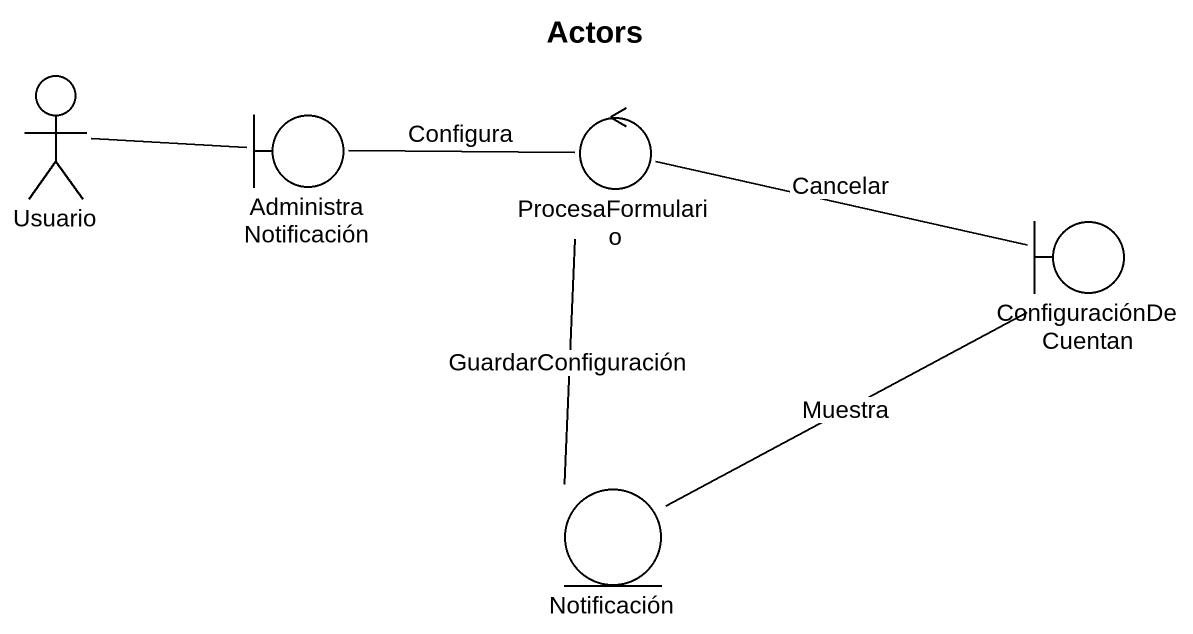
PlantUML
@startuml
title Actors
actor Usuario
boundary AdministraNotificación
control ProcesaFormulario
boundary ConfiguraciónDeCuentan
entity Notificación
Usuario -right- AdministraNotificación
AdministraNotificación -right- ProcesaFormulario : Configura
ProcesaFormulario -right- ConfiguraciónDeCuentan : Cancelar
ProcesaFormulario -- Notificación : GuardarConfiguración
Notificación -right- ConfiguraciónDeCuentan : Muestra
@enduml
